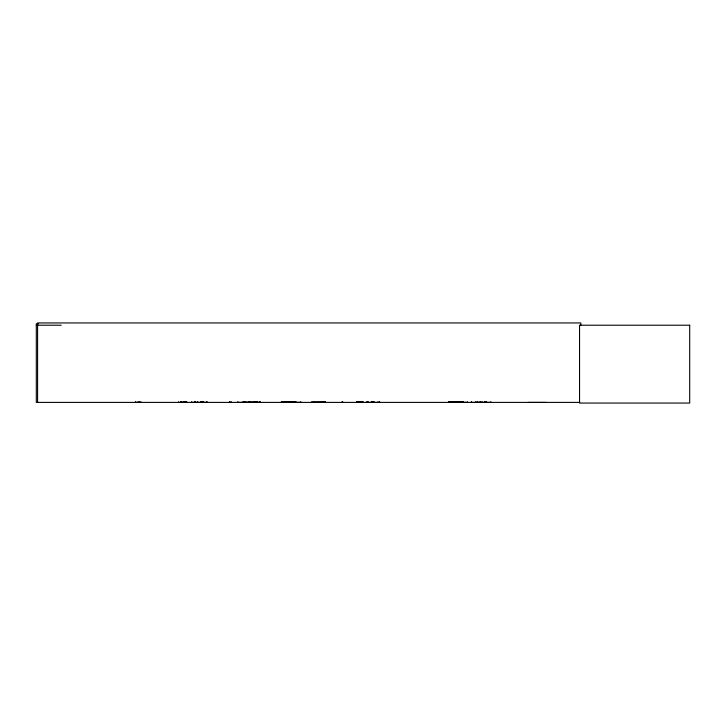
<?xml version="1.0" encoding="UTF-8"?>
<svg xmlns="http://www.w3.org/2000/svg" width="726" height="726" viewBox="0 0 726 726"><rect width="100%" height="100%" fill="white"/><g stroke="black" fill="none" stroke-linecap="round" stroke-linejoin="round"><path stroke-width="1.09" d="M300.836 402.376L300.845 401.759M367.873 402.376L367.873 401.759M378.037 402.376L378.037 401.759M379.544 402.376L379.553 401.759M490.849 402.376L490.849 401.759M471.174 402.404L490.903 402.376M482.236 402.304L482.273 401.759M254.3 402.322L254.327 401.759M254.536 402.304L254.59 401.759M237.502 402.404L260.616 402.322M197.109 402.404L207.391 402.34M191.092 402.404L195.757 402.322M138.829 402.376L139.392 401.814M229.316 402.376L229.806 401.814M471.355 402.322L471.383 401.814M311.164 402.385L325.257 402.195M314.267 402.404L314.957 402.385M321.881 401.787L321.709 402.385M237.801 402.322L237.856 401.814L237.91 402.404M246.876 402.322L246.931 401.814L246.985 402.404M197.526 402.322L197.599 401.814M203.307 402.322L203.371 401.814M311.381 402.213L325.284 402.213M321.863 402.213L322.816 402.367L321.899 402.059M324.812 402.404L324.631 402.213M325.066 402.385L325.257 401.787M38.569 323.76L36.3 323.76L36.3 402.404L579.693 402.404M36.3 325.221L61.202 325.221M281.398 401.895L295.936 401.895M448.695 401.895L463.233 401.895M281.37 402.104L295.963 402.104M448.668 402.104L463.261 402.104M281.379 402.358L300.918 402.322M311.082 402.367L325.52 402.367M448.686 402.358L467.426 402.322L467.426 401.759M202.672 401.814L202.708 402.404L202.59 401.759M206.946 402.322L206.874 401.814M314.086 402.213L314.313 402.367M254.699 402.322L254.772 401.596M245.361 402.322L245.306 401.814L245.252 402.404M254.381 402.24L254.418 401.596M367.946 402.322L367.946 401.759M289.247 402.322L289.238 401.759M479.224 402.322L479.178 401.759M580.827 325.221L580.827 322.943L37.58 322.943L37.58 402.404M546.034 402.404L528.147 402.404M486.556 401.759L486.556 402.404M485.222 401.596L485.258 402.404M480.839 401.596L480.839 402.404M480.467 401.596L480.467 402.404M477.508 401.596L477.508 402.404M477.127 401.596L477.127 402.404M475.702 401.759L475.702 402.404M471.41 401.759L471.41 402.404M461.79 401.596L461.79 402.404M461.382 401.596L461.382 402.404M455.746 401.759L455.746 402.404M379.625 401.759L379.625 402.404L366.358 402.376L366.367 401.759M373.981 401.596L373.926 402.404M373.282 401.759L373.246 402.404M372.61 401.596L372.61 402.404M372.402 401.596L372.411 402.404M371.993 401.596L372.011 402.404M371.494 401.433L371.494 402.404M363.1 401.759L363.1 402.404M362.818 401.759L362.818 402.404M361.847 401.759L361.847 402.404M361.176 401.759L361.276 402.404M360.695 401.759L360.695 402.404M360.386 401.759L360.386 402.404M360.214 401.759L360.214 402.404M359.697 401.759L359.642 402.404M359.434 401.759L359.434 402.404M359.08 401.759L359.08 402.404M358.771 401.759L358.771 402.404M357.7 401.759L357.791 402.404M357.147 401.759L357.147 402.404M356.657 401.759L356.657 402.404M342.654 401.596L342.654 402.404M341.982 401.759L342.028 402.404M295.219 401.596L295.273 402.404M294.81 401.596L294.874 402.404M291.144 401.596L291.135 402.404M260.316 401.759L260.316 402.404M259.445 401.759L259.445 402.404M257.585 401.759L257.63 402.404M257.049 401.759L257.049 402.404M256.741 401.759L256.741 402.404M256.568 401.759L256.568 402.404M256.323 401.759L256.323 402.404M256.26 401.759L256.296 402.404M256.042 401.759L256.042 402.404M255.425 401.759L255.425 402.404M254.046 401.759L254.046 402.404M253.673 401.596L253.673 402.404M253.465 401.596L253.492 402.404M253.002 401.759L253.002 402.404M251.813 401.759L251.813 402.404M250.316 401.596L250.316 402.404M250.143 401.759L250.143 402.404M249.962 401.596L249.962 402.404M249.136 401.596L249.136 402.404M248.818 401.596L248.818 402.404M244.417 401.759L244.417 402.404M243.419 401.596L243.419 402.404M243.101 401.596L243.101 402.404M231.222 401.596L231.222 402.404M229.888 401.759L229.96 402.404M206.801 401.759L206.801 402.404M203.561 401.596L203.561 402.404M203.416 401.596L203.443 402.404M201.783 401.596L201.783 402.404M201.583 401.596L201.583 402.404M200.73 401.596L200.73 402.404M197.672 401.759L197.672 402.404M195.902 401.759L195.902 402.404M195.085 401.596L195.085 402.404M194.94 401.596L194.94 402.404M191.7 401.759L191.7 402.404M186.773 401.759L186.773 402.404M186.5 401.759L186.5 402.404M186.292 401.759L186.292 402.404M185.729 401.759L185.729 402.404M185.448 401.759L185.448 402.404M184.313 401.759L184.313 402.404M184.123 401.759L184.068 402.404M183.896 401.759L183.896 402.404M183.787 401.759L183.823 402.404M183.614 401.759L183.614 402.404M183.379 401.759L183.379 402.404M182.752 401.759L182.752 402.404M181.473 401.759L181.473 402.404M181.319 401.759L181.373 402.404M181.201 401.759L181.201 402.404M181.073 401.759L181.073 402.404M180.828 401.759L180.828 402.404M180.565 401.759L180.565 402.404M180.329 401.759L180.329 402.404M178.623 401.759L178.623 402.404M140.808 401.596L140.808 402.404M139.546 401.759L139.474 402.404M137.985 401.433L137.985 402.404M135.717 401.433L135.717 402.404M312.008 402.059L312.008 402.059M689.7 325.221L579.548 325.221L579.548 403.057L689.7 403.057L689.7 325.221M373.6 402.34L373.518 401.596L373.6 402.376M484.859 402.404L484.859 401.596L484.814 402.404M292.469 402.404L292.469 401.759L292.397 402.404M202.064 402.404L202.064 401.759L201.991 402.404M184.958 402.404L184.958 401.759L184.858 402.404M184.477 402.404L184.477 401.759L184.449 402.404"/></g></svg>
